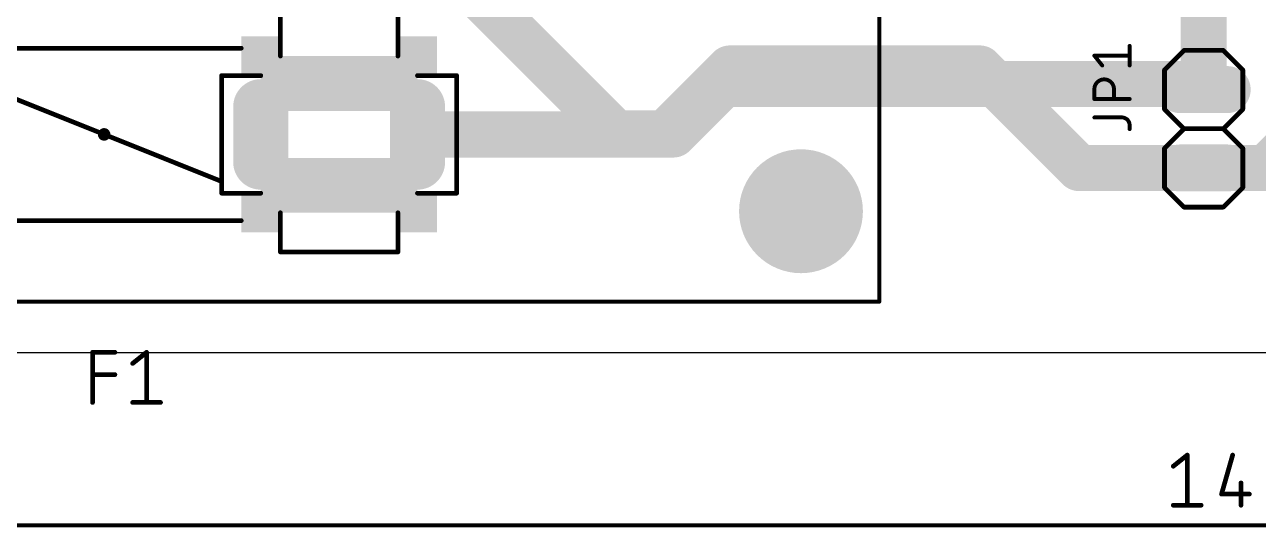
# Model space of a CAD drawing. Extents: x -35 to 140, y -8 to 139.
# Drawn here: x 28.93 to 68.93, y -5.67 to 10.62 of the extents above; entities that cross this region are included whole.
import ezdxf

# ---------------------------------------------------------------- set-up
doc = ezdxf.new("R2010")
doc.units = 0
for name, color, linetype in [('1', 12, 'CONTINUOUS'), ('16', 132, 'CONTINUOUS'), ('17', 110, 'CONTINUOUS'), ('20', 31, 'CONTINUOUS'), ('21', 253, 'CONTINUOUS'), ('23', 53, 'CONTINUOUS'), ('25', 253, 'CONTINUOUS'), ('27', 253, 'CONTINUOUS'), ('51', 253, 'CONTINUOUS'), ('52', 253, 'CONTINUOUS')]:
    doc.layers.add(name, color=color, linetype=linetype)

# ---------------------------------------------------------------- blocks, each defined once
blk = doc.blocks.new('RECT')
blk.add_solid([(-0.5, -0.5), (0.5, -0.5), (-0.5, 0.5), (0.5, 0.5)])
blk = doc.blocks.new('LONGP100')
at = {"const_width": 1}
blk.add_lwpolyline([(-0.5, 0), (0.5, 0)], dxfattribs=at)
at = {"const_width": 0.5}
for points in [[(-0.5, 0.25, 1), (-0.5, -0.25)], [(0.5, -0.25, 1), (0.5, 0.25)]]:
    blk.add_lwpolyline(points, format="xyb", dxfattribs=at)
blk = doc.blocks.new('ROUNDP')
at = {"const_width": 0.5}
blk.add_lwpolyline([(0, -0.25, 1), (0, 0.25, 1), (0, -0.25)], format="xyb", dxfattribs=at)

msp = doc.modelspace()

# ---------------------------------------------------------------- linework, layer by layer
at = {"layer": '1', "const_width": 1.5}
for points in [[(67.16, 8.518), (67.16, 13.6467)], [(49.966, 7.066), (51.6, 8.7)], [(51.6, 8.7), (66.978, 8.7)], [(66.978, 8.7), (67.16, 8.518)], [(41.67, 7.066), (49.966, 7.066)]]:
    msp.add_lwpolyline(points, dxfattribs=at)
at = {"layer": '1', "const_width": 0.75}
for points in [[(51.6, 9.075, 1), (51.6, 8.325)], [(51.8652, 8.4348, 1), (51.3348, 8.9652)], [(67.2432, 8.9652, 1), (66.7128, 8.4348)], [(66.978, 8.325, 1), (66.978, 9.075)], [(66.785, 8.518, 1), (67.535, 8.518)], [(66.8948, 8.2528, 1), (67.4252, 8.7832)], [(41.67, 7.441, 1), (41.67, 6.691)], [(49.7008, 7.3312, 1), (50.2312, 6.8008)], [(49.966, 6.691, 1), (49.966, 7.441)]]:
    msp.add_lwpolyline(points, format="xyb", dxfattribs=at)
at = {"layer": '16', "const_width": 1.5}
for points in [[(43.3, 11.9), (48.1, 7.1)], [(72.894, 9.694), (69.178, 5.978)], [(49.7, 7.1), (51.8, 9.2)], [(51.8, 9.2), (59.9, 9.2)], [(59.9, 9.2), (63.122, 5.978)], [(48.1, 7.1), (49.7, 7.1)], [(63.122, 5.978), (67.16, 5.978)], [(69.178, 5.978), (67.16, 5.978)]]:
    msp.add_lwpolyline(points, dxfattribs=at)
at = {"layer": '16', "const_width": 0.75}
for points in [[(51.8, 9.575, 1), (51.8, 8.825)], [(52.0652, 8.9348, 1), (51.5348, 9.4652)], [(60.1652, 9.4652, 1), (59.6348, 8.9348)], [(59.9, 8.825, 1), (59.9, 9.575)], [(48.1, 7.475, 1), (48.1, 6.725)], [(47.8348, 6.8348, 1), (48.3652, 7.3652)], [(49.4348, 7.3652, 1), (49.9652, 6.8348)], [(49.7, 6.725, 1), (49.7, 7.475)], [(63.122, 6.353, 1), (63.122, 5.603)], [(62.8568, 5.7128, 1), (63.3872, 6.2432)], [(67.16, 6.353, 1), (67.16, 5.603)], [(67.16, 5.603, 1), (67.16, 6.353)], [(68.9128, 6.2432, 1), (69.4432, 5.7128)], [(69.178, 5.603, 1), (69.178, 6.353)]]:
    msp.add_lwpolyline(points, format="xyb", dxfattribs=at)
at = {"layer": '20'}
msp.add_line((0, 0), (140, 0), dxfattribs=at)
at = {"layer": '21', "const_width": 0.1524}
for points in [[(37.225, 10.876), (37.225, 9.606)], [(41.035, 9.606), (41.035, 10.876)], [(35.955, 9.86), (27.065, 9.86)], [(65.89, 9.153), (66.525, 9.788)], [(66.525, 9.788), (67.795, 9.788)], [(67.795, 9.788), (68.43, 9.153)], [(65.89, 7.883), (65.89, 9.153)], [(68.43, 9.153), (68.43, 7.883)], [(35.32, 8.971), (36.59, 8.971)], [(35.32, 5.542), (35.32, 8.971)], [(42.94, 8.971), (41.67, 8.971)], [(42.94, 8.971), (42.94, 5.161)], [(35.32, 5.542), (27.7, 8.59)], [(66.525, 7.248), (65.89, 7.883)], [(68.43, 7.883), (67.795, 7.248)], [(65.89, 6.613), (66.525, 7.248)], [(66.525, 7.248), (67.795, 7.248)], [(67.795, 7.248), (68.43, 6.613)], [(65.89, 5.343), (65.89, 6.613)], [(68.43, 6.613), (68.43, 5.343)], [(35.32, 5.161), (35.32, 5.542)], [(36.59, 5.161), (35.32, 5.161)], [(41.67, 5.161), (42.94, 5.161)], [(65.89, 5.343), (66.525, 4.708)], [(67.795, 4.708), (68.43, 5.343)], [(37.225, 4.526), (37.225, 3.256)], [(41.035, 4.526), (41.035, 3.256)], [(66.525, 4.708), (67.795, 4.708)], [(35.955, 4.272), (27.065, 4.272)], [(41.035, 3.256), (37.225, 3.256)]]:
    msp.add_lwpolyline(points, dxfattribs=at)
at = {"layer": '21'}
for points, const_width in [([(35.955, 9.8219, 1), (35.955, 9.8981)], 0.0762), ([(37.1869, 9.606, 1), (37.2631, 9.606)], 0.0762), ([(40.9969, 9.606, 1), (41.0731, 9.606)], 0.0762), ([(66.525, 9.8261, 1), (66.525, 9.7499)], 0.0762), ([(66.5519, 9.7611, 1), (66.4981, 9.8149)], 0.0762), ([(67.8219, 9.8149, 1), (67.7681, 9.7611)], 0.0762), ([(67.795, 9.7499, 1), (67.795, 9.8261)], 0.0762), ([(65.9281, 9.153, 1), (65.8519, 9.153)], 0.0762), ([(65.8631, 9.1799, 1), (65.9169, 9.1261)], 0.0762), ([(68.4681, 9.153, 1), (68.3919, 9.153)], 0.0762), ([(68.4031, 9.1261, 1), (68.4569, 9.1799)], 0.0762), ([(35.32, 9.0091, 1), (35.32, 8.9329)], 0.0762), ([(35.3581, 8.971, 1), (35.2819, 8.971)], 0.0762), ([(36.59, 8.9329, 1), (36.59, 9.0091)], 0.0762), ([(41.67, 9.0091, 1), (41.67, 8.9329)], 0.0762), ([(42.9781, 8.971, 1), (42.9019, 8.971)], 0.0762), ([(42.94, 8.9329, 1), (42.94, 9.0091)], 0.0762), ([(65.8519, 7.883, 1), (65.9281, 7.883)], 0.0762), ([(65.9169, 7.9099, 1), (65.8631, 7.8561)], 0.0762), ([(68.3919, 7.883, 1), (68.4681, 7.883)], 0.0762), ([(68.4569, 7.8561, 1), (68.4031, 7.9099)], 0.0762), ([(31.51, 6.939, 1), (31.51, 7.193, 1), (31.51, 6.939)], 0.1524), ([(66.525, 7.2861, 1), (66.525, 7.2099)], 0.0762), ([(66.5519, 7.2211, 1), (66.4981, 7.2749)], 0.0762), ([(66.4981, 7.2211, 1), (66.5519, 7.2749)], 0.0762), ([(67.8219, 7.2749, 1), (67.7681, 7.2211)], 0.0762), ([(67.7681, 7.2749, 1), (67.8219, 7.2211)], 0.0762), ([(67.795, 7.2099, 1), (67.795, 7.2861)], 0.0762), ([(65.9281, 6.613, 1), (65.8519, 6.613)], 0.0762), ([(65.8631, 6.6399, 1), (65.9169, 6.5861)], 0.0762), ([(68.4681, 6.613, 1), (68.3919, 6.613)], 0.0762), ([(68.4031, 6.5861, 1), (68.4569, 6.6399)], 0.0762), ([(35.3581, 5.542, 1), (35.2819, 5.542)], 0.0762), ([(35.3059, 5.5066, 1), (35.3341, 5.5774)], 0.0762), ([(35.2819, 5.542, 1), (35.3581, 5.542)], 0.0762), ([(35.32, 5.1991, 1), (35.32, 5.1229)], 0.0762), ([(36.59, 5.1229, 1), (36.59, 5.1991)], 0.0762), ([(41.67, 5.1991, 1), (41.67, 5.1229)], 0.0762), ([(42.94, 5.1229, 1), (42.94, 5.1991)], 0.0762), ([(65.8519, 5.343, 1), (65.9281, 5.343)], 0.0762), ([(65.9169, 5.3699, 1), (65.8631, 5.3161)], 0.0762), ([(68.3919, 5.343, 1), (68.4681, 5.343)], 0.0762), ([(68.4569, 5.3161, 1), (68.4031, 5.3699)], 0.0762), ([(35.2819, 5.161, 1), (35.3581, 5.161)], 0.0762), ([(42.9019, 5.161, 1), (42.9781, 5.161)], 0.0762), ([(37.2631, 4.526, 1), (37.1869, 4.526)], 0.0762), ([(41.0731, 4.526, 1), (40.9969, 4.526)], 0.0762), ([(66.525, 4.7461, 1), (66.525, 4.6699)], 0.0762), ([(66.4981, 4.6811, 1), (66.5519, 4.7349)], 0.0762), ([(67.7681, 4.7349, 1), (67.8219, 4.6811)], 0.0762), ([(67.795, 4.6699, 1), (67.795, 4.7461)], 0.0762), ([(35.955, 4.2339, 1), (35.955, 4.3101)], 0.0762), ([(37.225, 3.2941, 1), (37.225, 3.2179)], 0.0762), ([(37.1869, 3.256, 1), (37.2631, 3.256)], 0.0762), ([(40.9969, 3.256, 1), (41.0731, 3.256)], 0.0762), ([(41.035, 3.2179, 1), (41.035, 3.2941)], 0.0762)]:
    msp.add_lwpolyline(points, format="xyb", dxfattribs=dict(at, const_width=const_width))
at = {"layer": '23'}
for p in [(67.16, 7.248), (31.51, 7.066)]:
    msp.add_point(p, dxfattribs=at)
at = {"layer": '25'}
for points, const_width in [([(63.8707, 9.3002), (63.6167, 9.6177)], 0.127), ([(63.6167, 9.6177), (64.7597, 9.6177)], 0.127), ([(64.7597, 9.3002), (64.7597, 9.9352)], 0.127), ([(63.6167, 8.2143), (63.6167, 8.5318)], 0.127), ([(64.2517, 8.5318), (64.2517, 8.2143)], 0.127), ([(64.7597, 8.2143), (63.6167, 8.2143)], 0.127), ([(63.6167, 7.6163), (64.5057, 7.6163)], 0.127), ([(64.7597, 7.3623), (64.7597, 7.2353)], 0.127), ([(31.1361, -1.6208), (31.1361, 0.0048)], 0.1524), ([(31.1361, 0.0048), (31.8586, 0.0048)], 0.1524), ([(32.4357, -0.3564), (32.8872, 0.0048)], 0.1524), ([(32.8872, 0.0048), (32.8872, -1.6208)], 0.1524), ([(31.1361, -0.7177), (31.8586, -0.7177)], 0.1524), ([(32.4357, -1.6208), (33.3388, -1.6208)], 0.1524)]:
    msp.add_lwpolyline(points, dxfattribs=dict(at, const_width=const_width))
for points, const_width in [([(63.6415, 9.6375, 1), (63.5919, 9.5978)], 0.0635), ([(63.6167, 9.6494, 1), (63.6167, 9.5859)], 0.0635), ([(64.7915, 9.9352, 1), (64.728, 9.9352)], 0.0635), ([(64.7597, 9.5859, 1), (64.7597, 9.6494)], 0.0635), ([(63.8459, 9.2803, 1), (63.8955, 9.32)], 0.0635), ([(64.728, 9.3002, 1), (64.7915, 9.3002)], 0.0635), ([(64.2517, 8.5318, 1), (63.6167, 8.5318)], 0.127), ([(63.6485, 8.5318, 1), (63.5849, 8.5318)], 0.0635), ([(63.5849, 8.5318, 1), (63.6485, 8.5318)], 0.0635), ([(64.2835, 8.5318, 1), (64.2199, 8.5318)], 0.0635), ([(64.2199, 8.5318, 1), (64.2835, 8.5318)], 0.0635), ([(63.5849, 8.2143, 1), (63.6485, 8.2143)], 0.0635), ([(63.6167, 8.2461, 1), (63.6167, 8.1826)], 0.0635), ([(64.2199, 8.2143, 1), (64.2835, 8.2143)], 0.0635), ([(64.7597, 8.1826, 1), (64.7597, 8.2461)], 0.0635), ([(63.6167, 7.6481, 1), (63.6167, 7.5846)], 0.0635), ([(64.5057, 7.6481, 1), (64.5057, 7.5846)], 0.0635), ([(64.7597, 7.3623, 0.4142), (64.5057, 7.6163)], 0.127), ([(64.5057, 7.5846, 1), (64.5057, 7.6481)], 0.0635), ([(64.7915, 7.3623, 1), (64.728, 7.3623)], 0.0635), ([(64.728, 7.3623, 1), (64.7915, 7.3623)], 0.0635), ([(64.728, 7.2353, 1), (64.7915, 7.2353)], 0.0635), ([(31.1742, 0.0048, 1), (31.098, 0.0048)], 0.0762), ([(31.1361, 0.0429, 1), (31.1361, -0.0333)], 0.0762), ([(31.8586, -0.0333, 1), (31.8586, 0.0429)], 0.0762), ([(32.9253, 0.0048, 1), (32.8491, 0.0048)], 0.0762), ([(32.911, -0.025, 1), (32.8634, 0.0346)], 0.0762), ([(32.4119, -0.3267, 1), (32.4595, -0.3862)], 0.0762), ([(31.1361, -0.6796, 1), (31.1361, -0.7558)], 0.0762), ([(31.8586, -0.7558, 1), (31.8586, -0.6796)], 0.0762), ([(31.098, -1.6208, 1), (31.1742, -1.6208)], 0.0762), ([(32.4357, -1.5827, 1), (32.4357, -1.6589)], 0.0762), ([(32.8491, -1.6208, 1), (32.9253, -1.6208)], 0.0762), ([(33.3388, -1.6589, 1), (33.3388, -1.5827)], 0.0762)]:
    msp.add_lwpolyline(points, format="xyb", dxfattribs=dict(at, const_width=const_width))
at = {"layer": '51'}
for points, const_width in [([(66.1756, -3.6876), (66.6271, -3.3264)], 0.1524), ([(66.6271, -3.3264), (66.6271, -4.952)], 0.1524), ([(68.1, -3.3264), (67.7387, -4.5907)], 0.1524), ([(68.3709, -4.2295), (68.3709, -4.952)], 0.1524), ([(67.7387, -4.5907), (68.6418, -4.5907)], 0.1524), ([(66.1756, -4.952), (67.0787, -4.952)], 0.1524), ([(0.065, -5.6027), (139.935, -5.6027)], 0.13)]:
    msp.add_lwpolyline(points, dxfattribs=dict(at, const_width=const_width))
at = {"layer": '51', "const_width": 0.0762}
for points in [[(66.6652, -3.3264, 1), (66.589, -3.3264)], [(66.6509, -3.3561, 1), (66.6033, -3.2966)], [(68.1366, -3.3368, 1), (68.0633, -3.3159)], [(66.1518, -3.6578, 1), (66.1994, -3.7174)], [(68.409, -4.2295, 1), (68.3328, -4.2295)], [(67.7387, -4.5526, 1), (67.7387, -4.6288)], [(67.7021, -4.5802, 1), (67.7753, -4.6012)], [(68.6418, -4.6288, 1), (68.6418, -4.5526)], [(66.1756, -4.9139, 1), (66.1756, -4.9901)], [(66.589, -4.952, 1), (66.6652, -4.952)], [(67.0787, -4.9901, 1), (67.0787, -4.9139)], [(68.3328, -4.952, 1), (68.409, -4.952)]]:
    msp.add_lwpolyline(points, format="xyb", dxfattribs=at)
at = {"layer": '52', "const_width": 0.127}
for points in [[(56.644, 35.446), (56.644, 1.646)], [(56.644, 1.646), (0.944, 1.646)]]:
    msp.add_lwpolyline(points, dxfattribs=at)
at = {"layer": '52', "const_width": 0.0635}
for points in [[(56.6123, 1.646, 1), (56.6758, 1.646)], [(56.644, 1.6143, 1), (56.644, 1.6778)]]:
    msp.add_lwpolyline(points, format="xyb", dxfattribs=at)

# ---------------------------------------------------------------- block references
at = {"layer": '17'}
for name, p, xscale, yscale, rotation in [('LONGP100', (67.16, 8.518), 1.524, 1.524, 180), ('LONGP100', (67.16, 8.518), 1.524, 1.524, 180), ('LONGP100', (36.59, 7.066), 1.7907, 1.7907, 270), ('LONGP100', (36.59, 7.066), 1.7907, 1.7907, 270), ('LONGP100', (41.67, 7.066), 1.7907, 1.7907, 270), ('LONGP100', (41.67, 7.066), 1.7907, 1.7907, 270), ('ROUNDP', (54.104, 4.576), 4.016, 4.016, 180), ('ROUNDP', (54.104, 4.576), 4.016, 4.016, 180), ('LONGP100', (67.16, 5.978), 1.524, 1.524, 180), ('LONGP100', (67.16, 5.978), 1.524, 1.524, 180)]:
    msp.add_blockref(name, p, dxfattribs=dict(at, xscale=xscale, yscale=yscale, rotation=rotation))
at = {"layer": '21', "rotation": 180}
for p, xscale, yscale in [((36.59, 9.606), 1.27, 1.27), ((41.67, 9.606), 1.27, 1.27), ((36.9075, 7.066), 0.635, 5.08), ((39.13, 8.717), 3.81, 1.778), ((39.13, 5.415), 3.81, 1.778), ((36.59, 4.526), 1.27, 1.27), ((41.67, 4.526), 1.27, 1.27)]:
    msp.add_blockref('RECT', p, dxfattribs=dict(at, xscale=xscale, yscale=yscale))
at = {"layer": '27', "xscale": 0.635, "yscale": 5.08, "rotation": 180}
msp.add_blockref('RECT', (41.3525, 7.066), dxfattribs=at)
at = {"layer": '51', "xscale": 0.508, "yscale": 0.508, "rotation": 90}
for p in [(67.16, 8.518), (67.16, 5.978)]:
    msp.add_blockref('RECT', p, dxfattribs=at)

doc.saveas('drawing.dxf')
